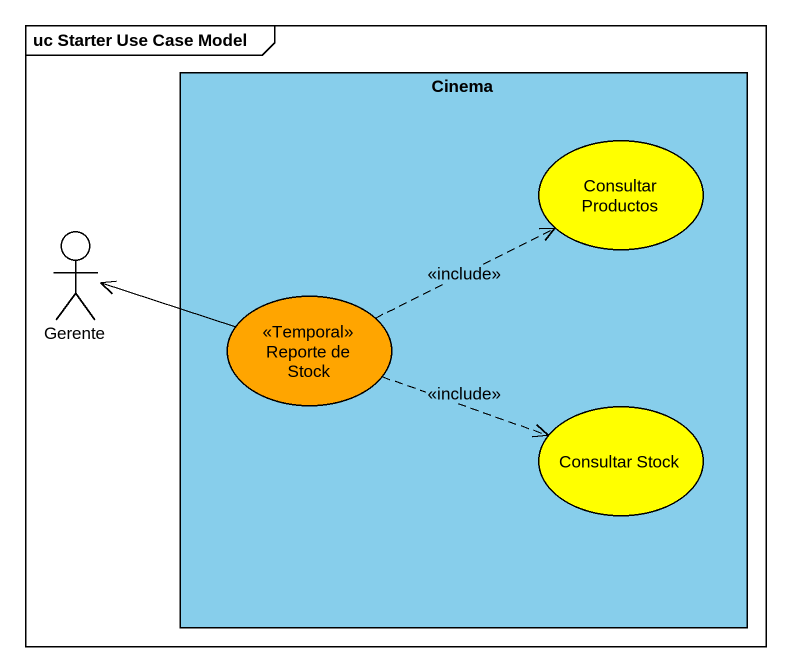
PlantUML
@startuml
mainframe uc Starter Use Case Model
rectangle Cinema #87CEEB {
  usecase "Consultar Productos" as Consultar_Productos #FFFF00
  usecase "Reporte de Stock" as Reporte_de_Stock <<Temporal>> #FFA500
  usecase "Consultar Stock" as Consultar_Stock #FFFF00
}
actor Gerente
Reporte_de_Stock .right.> Consultar_Productos : <<include>>
Reporte_de_Stock -left-> Gerente
Reporte_de_Stock .right.> Consultar_Stock : <<include>>
@enduml
